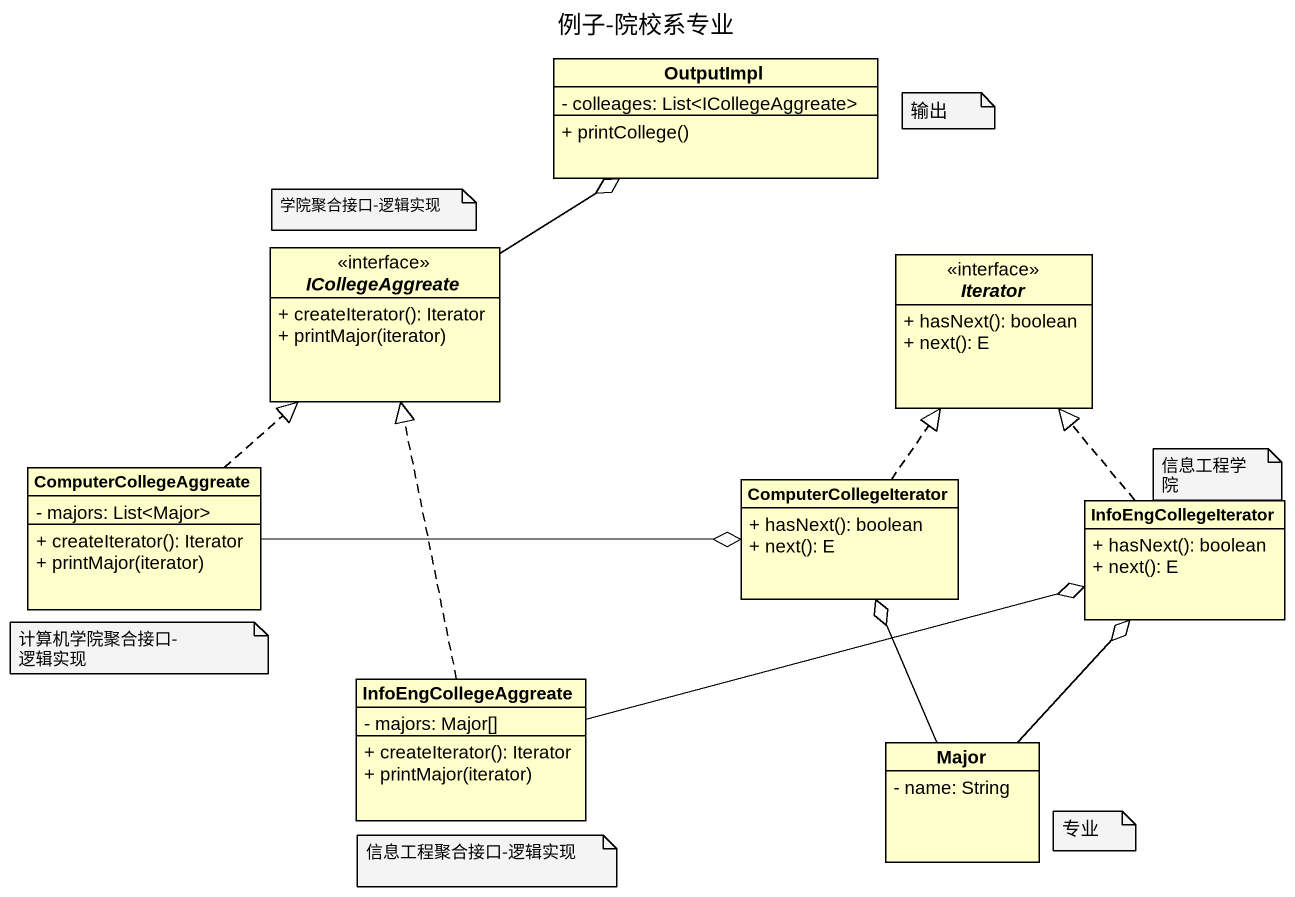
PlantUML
@startuml
title 例子-院校系专业
hide circle
hide empty members
skinparam classAttributeIconSize 0
class OutputImpl {
  - colleages: List<ICollegeAggreate>
  + printCollege()
}
interface ICollegeAggreate {
  + createIterator(): Iterator
  + printMajor(iterator)
}
interface Iterator {
  + hasNext(): boolean
  + next(): E
}
class ComputerCollegeAggreate {
  - majors: List<Major>
  + createIterator(): Iterator
  + printMajor(iterator)
}
class ComputerCollegeIterator {
  + hasNext(): boolean
  + next(): E
}
class InfoEngCollegeIterator {
  + hasNext(): boolean
  + next(): E
}
class InfoEngCollegeAggreate {
  - majors: Major[]
  + createIterator(): Iterator
  + printMajor(iterator)
}
class Major {
  - name: String
}
ICollegeAggreate -up-o OutputImpl
ComputerCollegeAggreate .up.|> ICollegeAggreate
ComputerCollegeAggreate -right-o ComputerCollegeIterator
ComputerCollegeIterator .up.|> Iterator
InfoEngCollegeIterator .up.|> Iterator
InfoEngCollegeAggreate .up.|> ICollegeAggreate
InfoEngCollegeAggreate -right-o InfoEngCollegeIterator
Major -up-o ComputerCollegeIterator
Major -up-o InfoEngCollegeIterator
note as N1
  输出
end note
note as N2
  学院聚合接口-逻辑实现
end note
note as N3
  信息工程学院
end note
note as N4
  计算机学院聚合接口-逻辑实现
end note
note as N5
  信息工程聚合接口-逻辑实现
end note
note as N6
  专业
end note
@enduml
